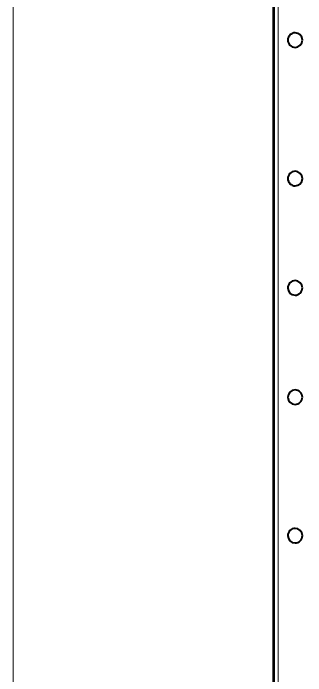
# Model space of a CAD drawing. Header units: millimetres. Extents: x 0 to 2941, y -405 to 1422.
# Drawn here: x 50.2 to 130.5, y 946.7 to 1128.6 of the extents above; entities that cross this region are included whole.
import ezdxf

# ---------------------------------------------------------------- set-up
doc = ezdxf.new("R2010")
doc.units = ezdxf.units.MM
doc.layers.add('FINE', color=9, linetype='Continuous')
doc.layers.add('OUTLINE', color=7, linetype='Continuous')

msp = doc.modelspace()

# ---------------------------------------------------------------- linework, layer by layer
at = {"layer": 'FINE', "lineweight": 9}
for p, q in [((50.19, 1275.68), (50.19, 243.1)), ((121.91, 1265.69), (121.91, 715.72)), ((122.91, 715.72), (122.91, 1265.69))]:
    msp.add_line(p, q, dxfattribs=at)
at = {"layer": 'OUTLINE', "lineweight": 40}
msp.add_lwpolyline([(121.58, 1265.69), (121.58, 135.69, 0.414211), (131.57, 125.7)], format="xyb", dxfattribs=at)
for points in [[(129.57, 1121.19, 0.414201), (127.57, 1123.19, 0.414226), (125.57, 1121.19, 0.414226), (127.57, 1119.19, 0.414201)], [(125.57, 1083.19, 0.414226), (127.57, 1081.19, 0.414201), (129.57, 1083.19, 0.414201), (127.57, 1085.19, 0.414226)], [(129.57, 1053.19, 0.414201), (127.57, 1055.19, 0.414226), (125.57, 1053.19, 0.414201), (127.57, 1051.19, 0.414226)], [(129.57, 1023.19, 0.414226), (127.57, 1025.19, 0.414201), (125.57, 1023.19, 0.414201), (127.57, 1021.19, 0.414226)], [(125.57, 985.19, 0.414201), (127.57, 983.19, 0.414226), (129.57, 985.19, 0.414201), (127.57, 987.19, 0.414226)]]:
    msp.add_lwpolyline(points, format="xyb", close=True, dxfattribs=at)

doc.saveas('drawing.dxf')
